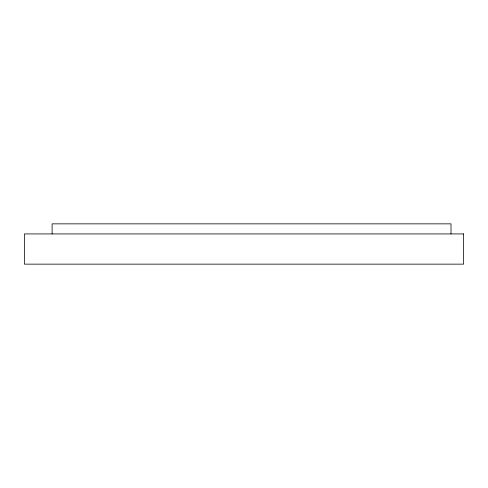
<?xml version="1.0" encoding="UTF-8"?>
<svg xmlns="http://www.w3.org/2000/svg" width="488" height="488" viewBox="0 0 488 488"><rect width="100%" height="100%" fill="white"/><g stroke="black" fill="none" stroke-linecap="round" stroke-linejoin="round"><path stroke-width="0.73" d="M451.01 233.929L451.01 223.852L52.1 223.852L52.1 233.929M463.6 233.929L24.4 233.929L24.4 264.148L463.6 264.148L463.6 233.929"/></g></svg>
